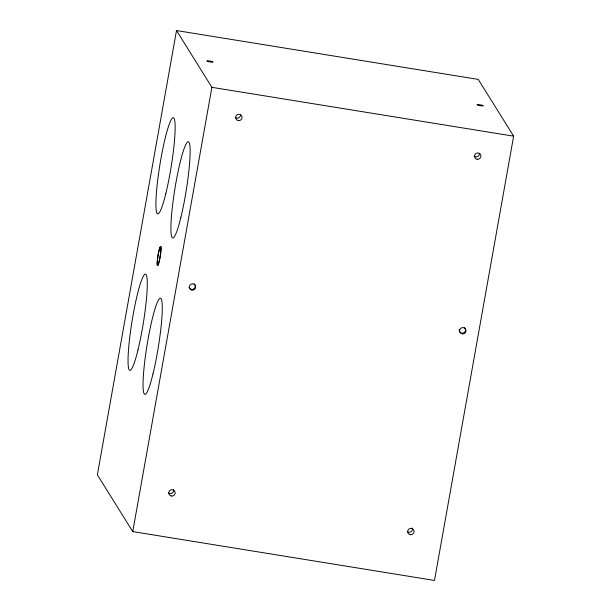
<?xml version="1.0" encoding="UTF-8"?>
<svg xmlns="http://www.w3.org/2000/svg" width="611" height="611" viewBox="0 0 611 611"><rect width="100%" height="100%" fill="white"/><g stroke="black" fill="none" stroke-linecap="round" stroke-linejoin="round"><path stroke-width="0.92" d="M176.51 30.55L97.37 474.831L132.755 531.601L434.49 580.45L513.63 136.169L478.245 79.399L176.51 30.55L211.895 87.32L132.755 531.601M211.895 87.32L513.63 136.169M464.406 327.557A3.208 3.154 -31.9 0 1 463.443 332.98A3.208 3.154 -31.9 0 1 459.212 329.505M194.107 283.794A3.208 3.154 -31.9 0 1 193.878 288.827A3.208 3.154 -31.9 0 1 189.051 287.376M173.493 489.358A3.208 3.154 -31.9 0 1 168.437 492.932M412.364 528.026A3.208 3.154 -31.9 0 1 407.308 531.608M479.421 153.392A3.208 3.154 -31.9 0 1 474.189 156.164M240.551 114.715A3.208 3.154 -31.9 0 1 235.311 117.488M180.841 217.547A48.735 5.72 -80.8 0 0 188.692 141.935A48.735 5.72 -80.8 0 0 172.035 210.077A48.735 5.72 -80.8 0 0 180.841 217.547M165.841 193.496A48.735 5.72 -80.8 0 0 173.692 117.877A48.735 5.72 -80.8 0 0 157.042 186.027A48.735 5.72 -80.8 0 0 165.841 193.496M137.979 349.927A48.735 5.72 -80.8 0 0 145.83 274.316A48.735 5.72 -80.8 0 0 129.173 342.466A48.735 5.72 -80.8 0 0 137.979 349.927M152.971 373.985A48.735 5.72 -80.8 0 0 160.823 298.367A48.735 5.72 -80.8 0 0 144.173 366.516A48.735 5.72 -80.8 0 0 152.971 373.985M159.234 261.264A9.776 1.146 -80.8 0 0 160.685 246.401A9.776 1.146 -80.8 0 0 157.355 260.469A9.776 1.146 -80.8 0 0 159.234 261.264M478.207 105.222A3.208 0.428 10.1 0 0 483.332 105.856A3.208 0.428 10.1 0 0 479.116 104.641A3.208 0.428 10.1 0 0 478.207 105.222M207.908 61.459A3.208 0.428 10.1 0 0 213.033 62.093A3.208 0.428 10.1 0 0 208.817 60.886A3.208 0.428 10.1 0 0 207.908 61.459M191.946 290.103A3.208 3.154 -31.9 0 0 195.505 285.849A3.208 3.154 -31.9 0 0 190.059 284.97A3.208 3.154 -31.9 0 0 191.946 290.103M462.244 333.866A3.208 3.154 -31.9 0 0 465.803 329.612A3.208 3.154 -31.9 0 0 460.358 328.733A3.208 3.154 -31.9 0 0 462.244 333.866M238.313 120.566A3.208 3.154 -31.9 0 0 241.872 116.311A3.208 3.154 -31.9 0 0 236.426 115.433A3.208 3.154 -31.9 0 0 238.313 120.566M477.183 159.242A3.208 3.154 -31.9 0 0 480.742 154.988A3.208 3.154 -31.9 0 0 475.297 154.109A3.208 3.154 -31.9 0 0 477.183 159.242M171.431 496.017A3.208 3.154 -31.9 0 0 174.99 491.763A3.208 3.154 -31.9 0 0 169.545 490.877A3.208 3.154 -31.9 0 0 171.431 496.017M410.309 534.686A3.208 3.154 -31.9 0 0 413.861 530.432A3.208 3.154 -31.9 0 0 408.423 529.554A3.208 3.154 -31.9 0 0 410.309 534.686M159.234 261.18A9.616 1.13 -80.8 0 0 160.662 246.561A9.616 1.13 -80.8 0 0 157.378 260.393A9.616 1.13 -80.8 0 0 159.234 261.18"/></g></svg>
